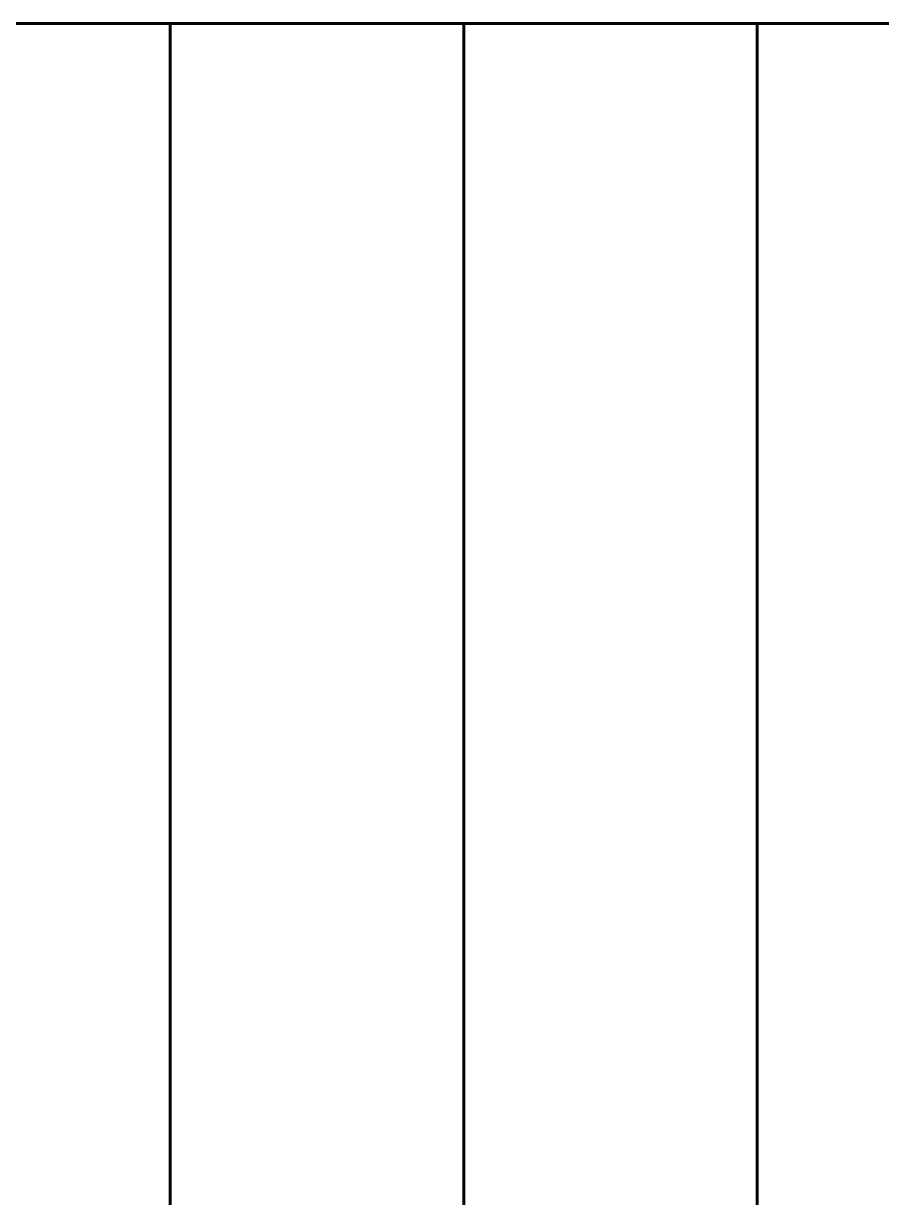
# Model space of a CAD drawing. Extents: x 0 to 297, y 0 to 292.
# Drawn here: x 173.116 to 174.578, y 105.785 to 107.785 of the extents above; entities that cross this region are included whole.
import ezdxf

# ---------------------------------------------------------------- set-up
doc = ezdxf.new("R2010")
doc.units = 0
doc.header["$MEASUREMENT"] = 0
doc.linetypes.add('K5LT_BASIC', pattern=[0])
doc.layers.add('Системный слой', color=7, linetype='Continuous')

# ---------------------------------------------------------------- blocks, each defined once
blk = doc.blocks.new('*U')
at = {"layer": 'Системный слой', "linetype": 'K5LT_BASIC', "lineweight": 60}
for p, q in [((172.8664, 107.7852), (173.3664, 107.7852)), ((173.3664, 103.7852), (173.3664, 107.7852)), ((173.3664, 107.7852), (173.8664, 107.7852)), ((173.3664, 107.7852), (173.3664, 103.7852)), ((173.8664, 103.7852), (173.8664, 107.7852)), ((173.8664, 107.7852), (174.3664, 107.7852)), ((173.8664, 107.7852), (173.8664, 103.7852)), ((174.3664, 103.7852), (174.3664, 107.7852)), ((174.3664, 107.7852), (174.8664, 107.7852)), ((174.3664, 107.7852), (174.3664, 103.7852))]:
    blk.add_line(p, q, dxfattribs=at)

msp = doc.modelspace()

# ---------------------------------------------------------------- linework, layer by layer
at = {"layer": 'Системный слой', "linetype": 'K5LT_BASIC', "lineweight": 60}
for p, q in [((173.3664, 103.7852), (173.3664, 107.7852)), ((173.8664, 103.7852), (173.8664, 107.7852)), ((174.3664, 103.7852), (174.3664, 107.7852)), ((173.3664, 103.7852), (173.3664, 106.7852)), ((173.8664, 103.7852), (173.8664, 106.7852)), ((174.3664, 103.7852), (174.3664, 106.7852))]:
    msp.add_line(p, q, dxfattribs=at)

# ---------------------------------------------------------------- block references
at = {"layer": 'Системный слой'}
msp.add_blockref('*U', (0, 0), dxfattribs=at)
msp.add_blockref('*U', (0, 0), dxfattribs=at)
msp.add_blockref('*U', (0, 0), dxfattribs=at)
msp.add_blockref('*U', (0, 0), dxfattribs=at)
msp.add_blockref('*U', (0, 0), dxfattribs=at)
msp.add_blockref('*U', (0, 0), dxfattribs=at)
msp.add_blockref('*U', (0, 0), dxfattribs=at)
msp.add_blockref('*U', (0, 0), dxfattribs=at)
msp.add_blockref('*U', (0, 0), dxfattribs=at)
msp.add_blockref('*U', (0, 0), dxfattribs=at)
msp.add_blockref('*U', (0, 0), dxfattribs=at)
msp.add_blockref('*U', (0, 0), dxfattribs=at)
msp.add_blockref('*U', (0, 0), dxfattribs=at)
msp.add_blockref('*U', (0, 0), dxfattribs=at)
msp.add_blockref('*U', (0, 0), dxfattribs=at)
msp.add_blockref('*U', (0, 0), dxfattribs=at)
msp.add_blockref('*U', (0, 0), dxfattribs=at)
msp.add_blockref('*U', (0, 0), dxfattribs=at)
msp.add_blockref('*U', (0, 0), dxfattribs=at)
msp.add_blockref('*U', (0, 0), dxfattribs=at)
msp.add_blockref('*U', (0, 0), dxfattribs=at)
msp.add_blockref('*U', (0, 0), dxfattribs=at)
msp.add_blockref('*U', (0, 0), dxfattribs=at)
msp.add_blockref('*U', (0, 0), dxfattribs=at)
msp.add_blockref('*U', (0, 0), dxfattribs=at)
msp.add_blockref('*U', (0, 0), dxfattribs=at)
msp.add_blockref('*U', (0, 0), dxfattribs=at)
msp.add_blockref('*U', (0, 0), dxfattribs=at)
msp.add_blockref('*U', (0, 0), dxfattribs=at)
msp.add_blockref('*U', (0, 0), dxfattribs=at)
msp.add_blockref('*U', (0, 0), dxfattribs=at)
msp.add_blockref('*U', (0, 0), dxfattribs=at)
msp.add_blockref('*U', (0, 0), dxfattribs=at)
msp.add_blockref('*U', (0, 0), dxfattribs=at)
msp.add_blockref('*U', (0, 0), dxfattribs=at)
msp.add_blockref('*U', (0, 0), dxfattribs=at)
msp.add_blockref('*U', (0, 0), dxfattribs=at)
msp.add_blockref('*U', (0, 0), dxfattribs=at)
msp.add_blockref('*U', (0, 0), dxfattribs=at)
msp.add_blockref('*U', (0, 0), dxfattribs=at)
msp.add_blockref('*U', (0, 0), dxfattribs=at)
msp.add_blockref('*U', (0, 0), dxfattribs=at)
msp.add_blockref('*U', (0, 0), dxfattribs=at)
msp.add_blockref('*U', (0, 0), dxfattribs=at)
msp.add_blockref('*U', (0, 0), dxfattribs=at)
msp.add_blockref('*U', (0, 0), dxfattribs=at)
msp.add_blockref('*U', (0, 0), dxfattribs=at)
msp.add_blockref('*U', (0, 0), dxfattribs=at)
msp.add_blockref('*U', (0, 0), dxfattribs=at)
msp.add_blockref('*U', (0, 0), dxfattribs=at)
msp.add_blockref('*U', (0, 0), dxfattribs=at)
msp.add_blockref('*U', (0, 0), dxfattribs=at)
msp.add_blockref('*U', (0, 0), dxfattribs=at)
msp.add_blockref('*U', (0, 0), dxfattribs=at)
msp.add_blockref('*U', (0, 0), dxfattribs=at)
msp.add_blockref('*U', (0, 0), dxfattribs=at)
msp.add_blockref('*U', (0, 0), dxfattribs=at)
msp.add_blockref('*U', (0, 0), dxfattribs=at)
msp.add_blockref('*U', (0, 0), dxfattribs=at)
msp.add_blockref('*U', (0, 0), dxfattribs=at)
msp.add_blockref('*U', (0, 0), dxfattribs=at)
msp.add_blockref('*U', (0, 0), dxfattribs=at)
msp.add_blockref('*U', (0, 0), dxfattribs=at)
msp.add_blockref('*U', (0, 0), dxfattribs=at)
msp.add_blockref('*U', (0, 0), dxfattribs=at)
msp.add_blockref('*U', (0, 0), dxfattribs=at)
msp.add_blockref('*U', (0, 0), dxfattribs=at)
msp.add_blockref('*U', (0, 0), dxfattribs=at)
msp.add_blockref('*U', (0, 0), dxfattribs=at)
msp.add_blockref('*U', (0, 0), dxfattribs=at)
msp.add_blockref('*U', (0, 0), dxfattribs=at)
msp.add_blockref('*U', (0, 0), dxfattribs=at)
msp.add_blockref('*U', (0, 0), dxfattribs=at)
msp.add_blockref('*U', (0, 0), dxfattribs=at)
msp.add_blockref('*U', (0, 0), dxfattribs=at)
msp.add_blockref('*U', (0, 0), dxfattribs=at)
msp.add_blockref('*U', (0, 0), dxfattribs=at)
msp.add_blockref('*U', (0, 0), dxfattribs=at)
msp.add_blockref('*U', (0, 0), dxfattribs=at)
msp.add_blockref('*U', (0, 0), dxfattribs=at)
msp.add_blockref('*U', (0, 0), dxfattribs=at)
msp.add_blockref('*U', (0, 0), dxfattribs=at)
msp.add_blockref('*U', (0, 0), dxfattribs=at)
msp.add_blockref('*U', (0, 0), dxfattribs=at)
msp.add_blockref('*U', (0, 0), dxfattribs=at)
msp.add_blockref('*U', (0, 0), dxfattribs=at)
msp.add_blockref('*U', (0, 0), dxfattribs=at)
msp.add_blockref('*U', (0, 0), dxfattribs=at)
msp.add_blockref('*U', (0, 0), dxfattribs=at)
msp.add_blockref('*U', (0, 0), dxfattribs=at)
msp.add_blockref('*U', (0, 0), dxfattribs=at)
msp.add_blockref('*U', (0, 0), dxfattribs=at)
msp.add_blockref('*U', (0, 0), dxfattribs=at)
msp.add_blockref('*U', (0, 0), dxfattribs=at)
msp.add_blockref('*U', (0, 0), dxfattribs=at)
msp.add_blockref('*U', (0, 0), dxfattribs=at)
msp.add_blockref('*U', (0, 0), dxfattribs=at)
msp.add_blockref('*U', (0, 0), dxfattribs=at)
msp.add_blockref('*U', (0, 0), dxfattribs=at)
msp.add_blockref('*U', (0, 0), dxfattribs=at)
msp.add_blockref('*U', (0, 0), dxfattribs=at)
msp.add_blockref('*U', (0, 0), dxfattribs=at)
msp.add_blockref('*U', (0, 0), dxfattribs=at)
msp.add_blockref('*U', (0, 0), dxfattribs=at)
msp.add_blockref('*U', (0, 0), dxfattribs=at)
msp.add_blockref('*U', (0, 0), dxfattribs=at)
msp.add_blockref('*U', (0, 0), dxfattribs=at)
msp.add_blockref('*U', (0, 0), dxfattribs=at)
msp.add_blockref('*U', (0, 0), dxfattribs=at)
msp.add_blockref('*U', (0, 0), dxfattribs=at)
msp.add_blockref('*U', (0, 0), dxfattribs=at)
msp.add_blockref('*U', (0, 0), dxfattribs=at)
msp.add_blockref('*U', (0, 0), dxfattribs=at)
msp.add_blockref('*U', (0, 0), dxfattribs=at)
msp.add_blockref('*U', (0, 0), dxfattribs=at)
msp.add_blockref('*U', (0, 0), dxfattribs=at)
msp.add_blockref('*U', (0, 0), dxfattribs=at)
msp.add_blockref('*U', (0, 0), dxfattribs=at)
msp.add_blockref('*U', (0, 0), dxfattribs=at)
msp.add_blockref('*U', (0, 0), dxfattribs=at)
msp.add_blockref('*U', (0, 0), dxfattribs=at)
msp.add_blockref('*U', (0, 0), dxfattribs=at)
msp.add_blockref('*U', (0, 0), dxfattribs=at)
msp.add_blockref('*U', (0, 0), dxfattribs=at)
msp.add_blockref('*U', (0, 0), dxfattribs=at)
msp.add_blockref('*U', (0, 0), dxfattribs=at)
msp.add_blockref('*U', (0, 0), dxfattribs=at)
msp.add_blockref('*U', (0, 0), dxfattribs=at)
msp.add_blockref('*U', (0, 0), dxfattribs=at)
msp.add_blockref('*U', (0, 0), dxfattribs=at)
msp.add_blockref('*U', (0, 0), dxfattribs=at)
msp.add_blockref('*U', (0, 0), dxfattribs=at)
msp.add_blockref('*U', (0, 0), dxfattribs=at)
msp.add_blockref('*U', (0, 0), dxfattribs=at)
msp.add_blockref('*U', (0, 0), dxfattribs=at)
msp.add_blockref('*U', (0, 0), dxfattribs=at)
msp.add_blockref('*U', (0, 0), dxfattribs=at)
msp.add_blockref('*U', (0, 0), dxfattribs=at)
msp.add_blockref('*U', (0, 0), dxfattribs=at)
msp.add_blockref('*U', (0, 0), dxfattribs=at)
msp.add_blockref('*U', (0, 0), dxfattribs=at)
msp.add_blockref('*U', (0, 0), dxfattribs=at)
msp.add_blockref('*U', (0, 0), dxfattribs=at)
msp.add_blockref('*U', (0, 0), dxfattribs=at)
msp.add_blockref('*U', (0, 0), dxfattribs=at)
msp.add_blockref('*U', (0, 0), dxfattribs=at)
msp.add_blockref('*U', (0, 0), dxfattribs=at)
msp.add_blockref('*U', (0, 0), dxfattribs=at)
msp.add_blockref('*U', (0, 0), dxfattribs=at)
msp.add_blockref('*U', (0, 0), dxfattribs=at)
msp.add_blockref('*U', (0, 0), dxfattribs=at)
msp.add_blockref('*U', (0, 0), dxfattribs=at)
msp.add_blockref('*U', (0, 0), dxfattribs=at)
msp.add_blockref('*U', (0, 0), dxfattribs=at)
msp.add_blockref('*U', (0, 0), dxfattribs=at)
msp.add_blockref('*U', (0, 0), dxfattribs=at)
msp.add_blockref('*U', (0, 0), dxfattribs=at)
msp.add_blockref('*U', (0, 0), dxfattribs=at)
msp.add_blockref('*U', (0, 0), dxfattribs=at)
msp.add_blockref('*U', (0, 0), dxfattribs=at)
msp.add_blockref('*U', (0, 0), dxfattribs=at)
msp.add_blockref('*U', (0, 0), dxfattribs=at)
msp.add_blockref('*U', (0, 0), dxfattribs=at)
msp.add_blockref('*U', (0, 0), dxfattribs=at)
msp.add_blockref('*U', (0, 0), dxfattribs=at)
msp.add_blockref('*U', (0, 0), dxfattribs=at)
msp.add_blockref('*U', (0, 0), dxfattribs=at)
msp.add_blockref('*U', (0, 0), dxfattribs=at)
msp.add_blockref('*U', (0, 0), dxfattribs=at)
msp.add_blockref('*U', (0, 0), dxfattribs=at)
msp.add_blockref('*U', (0, 0), dxfattribs=at)
msp.add_blockref('*U', (0, 0), dxfattribs=at)
msp.add_blockref('*U', (0, 0), dxfattribs=at)
msp.add_blockref('*U', (0, 0), dxfattribs=at)
msp.add_blockref('*U', (0, 0), dxfattribs=at)
msp.add_blockref('*U', (0, 0), dxfattribs=at)
msp.add_blockref('*U', (0, 0), dxfattribs=at)
msp.add_blockref('*U', (0, 0), dxfattribs=at)
msp.add_blockref('*U', (0, 0), dxfattribs=at)
msp.add_blockref('*U', (0, 0), dxfattribs=at)
msp.add_blockref('*U', (0, 0), dxfattribs=at)
msp.add_blockref('*U', (0, 0), dxfattribs=at)
msp.add_blockref('*U', (0, 0), dxfattribs=at)
msp.add_blockref('*U', (0, 0), dxfattribs=at)
msp.add_blockref('*U', (0, 0), dxfattribs=at)
msp.add_blockref('*U', (0, 0), dxfattribs=at)
msp.add_blockref('*U', (0, 0), dxfattribs=at)
msp.add_blockref('*U', (0, 0), dxfattribs=at)
msp.add_blockref('*U', (0, 0), dxfattribs=at)
msp.add_blockref('*U', (0, 0), dxfattribs=at)
msp.add_blockref('*U', (0, 0), dxfattribs=at)
msp.add_blockref('*U', (0, 0), dxfattribs=at)
msp.add_blockref('*U', (0, 0), dxfattribs=at)
msp.add_blockref('*U', (0, 0), dxfattribs=at)
msp.add_blockref('*U', (0, 0), dxfattribs=at)
msp.add_blockref('*U', (0, 0), dxfattribs=at)
msp.add_blockref('*U', (0, 0), dxfattribs=at)
msp.add_blockref('*U', (0, 0), dxfattribs=at)
msp.add_blockref('*U', (0, 0), dxfattribs=at)
msp.add_blockref('*U', (0, 0), dxfattribs=at)
msp.add_blockref('*U', (0, 0), dxfattribs=at)
msp.add_blockref('*U', (0, 0), dxfattribs=at)
msp.add_blockref('*U', (0, 0), dxfattribs=at)
msp.add_blockref('*U', (0, 0), dxfattribs=at)
msp.add_blockref('*U', (0, 0), dxfattribs=at)
msp.add_blockref('*U', (0, 0), dxfattribs=at)
msp.add_blockref('*U', (0, 0), dxfattribs=at)
msp.add_blockref('*U', (0, 0), dxfattribs=at)
msp.add_blockref('*U', (0, 0), dxfattribs=at)
msp.add_blockref('*U', (0, 0), dxfattribs=at)
msp.add_blockref('*U', (0, 0), dxfattribs=at)
msp.add_blockref('*U', (0, 0), dxfattribs=at)
msp.add_blockref('*U', (0, 0), dxfattribs=at)
msp.add_blockref('*U', (0, 0), dxfattribs=at)
msp.add_blockref('*U', (0, 0), dxfattribs=at)
msp.add_blockref('*U', (0, 0), dxfattribs=at)
msp.add_blockref('*U', (0, 0), dxfattribs=at)
msp.add_blockref('*U', (0, 0), dxfattribs=at)
msp.add_blockref('*U', (0, 0), dxfattribs=at)
msp.add_blockref('*U', (0, 0), dxfattribs=at)
msp.add_blockref('*U', (0, 0), dxfattribs=at)
msp.add_blockref('*U', (0, 0), dxfattribs=at)
msp.add_blockref('*U', (0, 0), dxfattribs=at)
msp.add_blockref('*U', (0, 0), dxfattribs=at)
msp.add_blockref('*U', (0, 0), dxfattribs=at)
msp.add_blockref('*U', (0, 0), dxfattribs=at)
msp.add_blockref('*U', (0, 0), dxfattribs=at)
msp.add_blockref('*U', (0, 0), dxfattribs=at)
msp.add_blockref('*U', (0, 0), dxfattribs=at)
msp.add_blockref('*U', (0, 0), dxfattribs=at)
msp.add_blockref('*U', (0, 0), dxfattribs=at)
msp.add_blockref('*U', (0, 0), dxfattribs=at)
msp.add_blockref('*U', (0, 0), dxfattribs=at)
msp.add_blockref('*U', (0, 0), dxfattribs=at)
msp.add_blockref('*U', (0, 0), dxfattribs=at)
msp.add_blockref('*U', (0, 0), dxfattribs=at)
msp.add_blockref('*U', (0, 0), dxfattribs=at)
msp.add_blockref('*U', (0, 0), dxfattribs=at)
msp.add_blockref('*U', (0, 0), dxfattribs=at)
msp.add_blockref('*U', (0, 0), dxfattribs=at)
msp.add_blockref('*U', (0, 0), dxfattribs=at)
msp.add_blockref('*U', (0, 0), dxfattribs=at)
msp.add_blockref('*U', (0, 0), dxfattribs=at)
msp.add_blockref('*U', (0, 0), dxfattribs=at)
msp.add_blockref('*U', (0, 0), dxfattribs=at)
msp.add_blockref('*U', (0, 0), dxfattribs=at)
msp.add_blockref('*U', (0, 0), dxfattribs=at)
msp.add_blockref('*U', (0, 0), dxfattribs=at)
msp.add_blockref('*U', (0, 0), dxfattribs=at)
msp.add_blockref('*U', (0, 0), dxfattribs=at)
msp.add_blockref('*U', (0, 0), dxfattribs=at)
msp.add_blockref('*U', (0, 0), dxfattribs=at)
msp.add_blockref('*U', (0, 0), dxfattribs=at)
msp.add_blockref('*U', (0, 0), dxfattribs=at)
msp.add_blockref('*U', (0, 0), dxfattribs=at)
msp.add_blockref('*U', (0, 0), dxfattribs=at)
msp.add_blockref('*U', (0, 0), dxfattribs=at)
msp.add_blockref('*U', (0, 0), dxfattribs=at)
msp.add_blockref('*U', (0, 0), dxfattribs=at)
msp.add_blockref('*U', (0, 0), dxfattribs=at)
msp.add_blockref('*U', (0, 0), dxfattribs=at)
msp.add_blockref('*U', (0, 0), dxfattribs=at)
msp.add_blockref('*U', (0, 0), dxfattribs=at)
msp.add_blockref('*U', (0, 0), dxfattribs=at)
msp.add_blockref('*U', (0, 0), dxfattribs=at)
msp.add_blockref('*U', (0, 0), dxfattribs=at)
msp.add_blockref('*U', (0, 0), dxfattribs=at)
msp.add_blockref('*U', (0, 0), dxfattribs=at)
msp.add_blockref('*U', (0, 0), dxfattribs=at)
msp.add_blockref('*U', (0, 0), dxfattribs=at)
msp.add_blockref('*U', (0, 0), dxfattribs=at)
msp.add_blockref('*U', (0, 0), dxfattribs=at)
msp.add_blockref('*U', (0, 0), dxfattribs=at)
msp.add_blockref('*U', (0, 0), dxfattribs=at)
msp.add_blockref('*U', (0, 0), dxfattribs=at)
msp.add_blockref('*U', (0, 0), dxfattribs=at)
msp.add_blockref('*U', (0, 0), dxfattribs=at)
msp.add_blockref('*U', (0, 0), dxfattribs=at)
msp.add_blockref('*U', (0, 0), dxfattribs=at)
msp.add_blockref('*U', (0, 0), dxfattribs=at)
msp.add_blockref('*U', (0, 0), dxfattribs=at)
msp.add_blockref('*U', (0, 0), dxfattribs=at)
msp.add_blockref('*U', (0, 0), dxfattribs=at)
msp.add_blockref('*U', (0, 0), dxfattribs=at)
msp.add_blockref('*U', (0, 0), dxfattribs=at)
msp.add_blockref('*U', (0, 0), dxfattribs=at)
msp.add_blockref('*U', (0, 0), dxfattribs=at)
msp.add_blockref('*U', (0, 0), dxfattribs=at)
msp.add_blockref('*U', (0, 0), dxfattribs=at)
msp.add_blockref('*U', (0, 0), dxfattribs=at)
msp.add_blockref('*U', (0, 0), dxfattribs=at)
msp.add_blockref('*U', (0, 0), dxfattribs=at)
msp.add_blockref('*U', (0, 0), dxfattribs=at)
msp.add_blockref('*U', (0, 0), dxfattribs=at)
msp.add_blockref('*U', (0, 0), dxfattribs=at)
msp.add_blockref('*U', (0, 0), dxfattribs=at)
msp.add_blockref('*U', (0, 0), dxfattribs=at)
msp.add_blockref('*U', (0, 0), dxfattribs=at)
msp.add_blockref('*U', (0, 0), dxfattribs=at)
msp.add_blockref('*U', (0, 0), dxfattribs=at)
msp.add_blockref('*U', (0, 0), dxfattribs=at)
msp.add_blockref('*U', (0, 0), dxfattribs=at)
msp.add_blockref('*U', (0, 0), dxfattribs=at)
msp.add_blockref('*U', (0, 0), dxfattribs=at)
msp.add_blockref('*U', (0, 0), dxfattribs=at)
msp.add_blockref('*U', (0, 0), dxfattribs=at)
msp.add_blockref('*U', (0, 0), dxfattribs=at)
msp.add_blockref('*U', (0, 0), dxfattribs=at)
msp.add_blockref('*U', (0, 0), dxfattribs=at)
msp.add_blockref('*U', (0, 0), dxfattribs=at)
msp.add_blockref('*U', (0, 0), dxfattribs=at)
msp.add_blockref('*U', (0, 0), dxfattribs=at)
msp.add_blockref('*U', (0, 0), dxfattribs=at)
msp.add_blockref('*U', (0, 0), dxfattribs=at)
msp.add_blockref('*U', (0, 0), dxfattribs=at)
msp.add_blockref('*U', (0, 0), dxfattribs=at)
msp.add_blockref('*U', (0, 0), dxfattribs=at)
msp.add_blockref('*U', (0, 0), dxfattribs=at)
msp.add_blockref('*U', (0, 0), dxfattribs=at)
msp.add_blockref('*U', (0, 0), dxfattribs=at)
msp.add_blockref('*U', (0, 0), dxfattribs=at)
msp.add_blockref('*U', (0, 0), dxfattribs=at)
msp.add_blockref('*U', (0, 0), dxfattribs=at)
msp.add_blockref('*U', (0, 0), dxfattribs=at)
msp.add_blockref('*U', (0, 0), dxfattribs=at)
msp.add_blockref('*U', (0, 0), dxfattribs=at)
msp.add_blockref('*U', (0, 0), dxfattribs=at)
msp.add_blockref('*U', (0, 0), dxfattribs=at)
msp.add_blockref('*U', (0, 0), dxfattribs=at)
msp.add_blockref('*U', (0, 0), dxfattribs=at)
msp.add_blockref('*U', (0, 0), dxfattribs=at)
msp.add_blockref('*U', (0, 0), dxfattribs=at)
msp.add_blockref('*U', (0, 0), dxfattribs=at)
msp.add_blockref('*U', (0, 0), dxfattribs=at)
msp.add_blockref('*U', (0, 0), dxfattribs=at)
msp.add_blockref('*U', (0, 0), dxfattribs=at)
msp.add_blockref('*U', (0, 0), dxfattribs=at)
msp.add_blockref('*U', (0, 0), dxfattribs=at)
msp.add_blockref('*U', (0, 0), dxfattribs=at)
msp.add_blockref('*U', (0, 0), dxfattribs=at)
msp.add_blockref('*U', (0, 0), dxfattribs=at)
msp.add_blockref('*U', (0, 0), dxfattribs=at)
msp.add_blockref('*U', (0, 0), dxfattribs=at)
msp.add_blockref('*U', (0, 0), dxfattribs=at)
msp.add_blockref('*U', (0, 0), dxfattribs=at)
msp.add_blockref('*U', (0, 0), dxfattribs=at)
msp.add_blockref('*U', (0, 0), dxfattribs=at)
msp.add_blockref('*U', (0, 0), dxfattribs=at)
msp.add_blockref('*U', (0, 0), dxfattribs=at)
msp.add_blockref('*U', (0, 0), dxfattribs=at)
msp.add_blockref('*U', (0, 0), dxfattribs=at)
msp.add_blockref('*U', (0, 0), dxfattribs=at)
msp.add_blockref('*U', (0, 0), dxfattribs=at)
msp.add_blockref('*U', (0, 0), dxfattribs=at)
msp.add_blockref('*U', (0, 0), dxfattribs=at)
msp.add_blockref('*U', (0, 0), dxfattribs=at)
msp.add_blockref('*U', (0, 0), dxfattribs=at)
msp.add_blockref('*U', (0, 0), dxfattribs=at)
msp.add_blockref('*U', (0, 0), dxfattribs=at)
msp.add_blockref('*U', (0, 0), dxfattribs=at)
msp.add_blockref('*U', (0, 0), dxfattribs=at)
msp.add_blockref('*U', (0, 0), dxfattribs=at)
msp.add_blockref('*U', (0, 0), dxfattribs=at)
msp.add_blockref('*U', (0, 0), dxfattribs=at)
msp.add_blockref('*U', (0, 0), dxfattribs=at)
msp.add_blockref('*U', (0, 0), dxfattribs=at)
msp.add_blockref('*U', (0, 0), dxfattribs=at)
msp.add_blockref('*U', (0, 0), dxfattribs=at)
msp.add_blockref('*U', (0, 0), dxfattribs=at)
msp.add_blockref('*U', (0, 0), dxfattribs=at)
msp.add_blockref('*U', (0, 0), dxfattribs=at)
msp.add_blockref('*U', (0, 0), dxfattribs=at)
msp.add_blockref('*U', (0, 0), dxfattribs=at)
msp.add_blockref('*U', (0, 0), dxfattribs=at)
msp.add_blockref('*U', (0, 0), dxfattribs=at)
msp.add_blockref('*U', (0, 0), dxfattribs=at)
msp.add_blockref('*U', (0, 0), dxfattribs=at)
msp.add_blockref('*U', (0, 0), dxfattribs=at)
msp.add_blockref('*U', (0, 0), dxfattribs=at)
msp.add_blockref('*U', (0, 0), dxfattribs=at)
msp.add_blockref('*U', (0, 0), dxfattribs=at)
msp.add_blockref('*U', (0, 0), dxfattribs=at)
msp.add_blockref('*U', (0, 0), dxfattribs=at)
msp.add_blockref('*U', (0, 0), dxfattribs=at)
msp.add_blockref('*U', (0, 0), dxfattribs=at)
msp.add_blockref('*U', (0, 0), dxfattribs=at)
msp.add_blockref('*U', (0, 0), dxfattribs=at)
msp.add_blockref('*U', (0, 0), dxfattribs=at)
msp.add_blockref('*U', (0, 0), dxfattribs=at)
msp.add_blockref('*U', (0, 0), dxfattribs=at)
msp.add_blockref('*U', (0, 0), dxfattribs=at)
msp.add_blockref('*U', (0, 0), dxfattribs=at)
msp.add_blockref('*U', (0, 0), dxfattribs=at)
msp.add_blockref('*U', (0, 0), dxfattribs=at)
msp.add_blockref('*U', (0, 0), dxfattribs=at)
msp.add_blockref('*U', (0, 0), dxfattribs=at)
msp.add_blockref('*U', (0, 0), dxfattribs=at)
msp.add_blockref('*U', (0, 0), dxfattribs=at)
msp.add_blockref('*U', (0, 0), dxfattribs=at)
msp.add_blockref('*U', (0, 0), dxfattribs=at)
msp.add_blockref('*U', (0, 0), dxfattribs=at)
msp.add_blockref('*U', (0, 0), dxfattribs=at)
msp.add_blockref('*U', (0, 0), dxfattribs=at)
msp.add_blockref('*U', (0, 0), dxfattribs=at)
msp.add_blockref('*U', (0, 0), dxfattribs=at)
msp.add_blockref('*U', (0, 0), dxfattribs=at)
msp.add_blockref('*U', (0, 0), dxfattribs=at)
msp.add_blockref('*U', (0, 0), dxfattribs=at)
msp.add_blockref('*U', (0, 0), dxfattribs=at)
msp.add_blockref('*U', (0, 0), dxfattribs=at)
msp.add_blockref('*U', (0, 0), dxfattribs=at)
msp.add_blockref('*U', (0, 0), dxfattribs=at)
msp.add_blockref('*U', (0, 0), dxfattribs=at)
msp.add_blockref('*U', (0, 0), dxfattribs=at)
msp.add_blockref('*U', (0, 0), dxfattribs=at)
msp.add_blockref('*U', (0, 0), dxfattribs=at)
msp.add_blockref('*U', (0, 0), dxfattribs=at)
msp.add_blockref('*U', (0, 0), dxfattribs=at)
msp.add_blockref('*U', (0, 0), dxfattribs=at)
msp.add_blockref('*U', (0, 0), dxfattribs=at)
msp.add_blockref('*U', (0, 0), dxfattribs=at)

doc.saveas('drawing.dxf')
